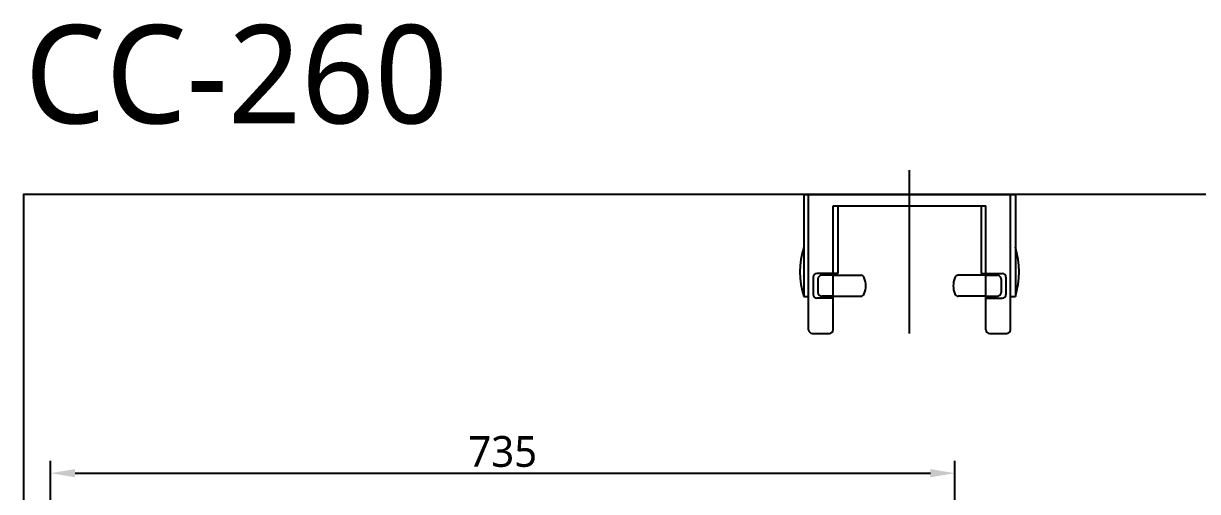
# Model space of a CAD drawing. Header units: millimetres. Extents: x 9575 to 12140, y 93 to 2418.
# Drawn here: x 9743 to 10697, y 2037 to 2418 of the extents above; entities that cross this region are included whole.
import ezdxf

# ---------------------------------------------------------------- set-up
doc = ezdxf.new("R2010")
doc.units = ezdxf.units.MM
for name, color, linetype in [('1', 1, 'Continuous'), ('4', 4, 'Continuous'), ('6', 6, 'Continuous')]:
    doc.layers.add(name, color=color, linetype=linetype)
doc.styles.add('GHS', font='romans', dxfattribs={"bigfont": 'ghs'})
doc.styles.get("Standard").update_dxf_attribs({"font": 'NanumGothic.ttf'})
doc.dimstyles.new('ISO-25', dxfattribs={"dimtxt": 20, "dimasz": 20, "dimexe": 3, "dimexo": 1, "dimgap": 5, "dimtad": 1, "dimtoh": 1, "dimdec": 0, "dimtxsty": 'Standard', "dimcen": 0, "dimclrd": 3, "dimclre": 3, "dimclrt": 2, "dimadec": 0, "dimazin": 0, "dimtfac": 1, "dimtdec": 0, "dimtmove": 0, "dimatfit": 3, "dimfxl": 0, "dimarcsym": 0})

# ---------------------------------------------------------------- blocks, each defined once
blk = doc.blocks.new('*D42')
at = {"color": 3, "lineweight": -2}
for p, q in [((9764.63, 1754.83), (9764.63, 2062.23)), ((10499.63, 1756.83), (10499.63, 2062.23)), ((9784.63, 2052.23), (10479.63, 2052.23))]:
    blk.add_line(p, q, dxfattribs=at)
at = {"color": 3}
for points in [[(9784.63, 2055.57), (9784.63, 2048.9), (9764.63, 2052.23)], [(10479.63, 2055.57), (10479.63, 2048.9), (10499.63, 2052.23)]]:
    blk.add_solid(points, dxfattribs=at)
at = {"layer": 'Defpoints', "color": 0}
for p in [(10499.63, 2052.23), (10499.63, 1755.83), (9764.63, 1753.83)]:
    blk.add_point(p, dxfattribs=at)
at = {"color": 2, "insert": (10132.13, 2069.73), "char_height": 25, "attachment_point": 5}
blk.add_mtext('735', dxfattribs=at)

msp = doc.modelspace()

# ---------------------------------------------------------------- linework, layer by layer
at = {"layer": '1'}
msp.add_line((10462.67, 2165.86), (10462.67, 2298.62), dxfattribs=at)
at = {"layer": '4'}
for p, q in [((10376.67, 2278.86), (10548.67, 2278.86)), ((10376.67, 2278.86), (10376.67, 2195.86)), ((10380.67, 2168.86), (10380.67, 2278.86)), ((10544.67, 2168.86), (10544.67, 2278.86)), ((10548.67, 2278.86), (10548.67, 2195.86)), ((10400.67, 2269.56), (10524.67, 2269.56)), ((10400.67, 2168.86), (10400.67, 2269.56)), ((10404.45, 2269.56), (10404.45, 2214.56)), ((10520.9, 2269.56), (10520.9, 2214.56)), ((10524.67, 2168.86), (10524.67, 2269.56)), ((10400.67, 2214.56), (10387.3, 2214.56)), ((10404.45, 2214.56), (10400.67, 2214.56)), ((10520.9, 2214.56), (10524.67, 2214.56)), ((10524.67, 2214.56), (10538.05, 2214.56)), ((10384.3, 2211.56), (10384.3, 2197.56)), ((10388.3, 2210.06), (10388.3, 2199.06)), ((10400.67, 2213.06), (10391.3, 2213.06)), ((10400.67, 2213.06), (10423.13, 2213.06)), ((10524.67, 2213.06), (10502.22, 2213.06)), ((10524.67, 2213.06), (10534.05, 2213.06)), ((10537.05, 2210.06), (10537.05, 2199.06)), ((10541.05, 2211.56), (10541.05, 2197.56)), ((10376.67, 2195.86), (10380.67, 2195.86)), ((10400.67, 2194.56), (10387.3, 2194.56)), ((10400.67, 2196.06), (10391.3, 2196.06)), ((10400.67, 2196.06), (10423.13, 2196.06)), ((10524.67, 2196.06), (10502.22, 2196.06)), ((10524.67, 2196.06), (10534.05, 2196.06)), ((10524.67, 2194.56), (10538.05, 2194.56)), ((10544.67, 2195.86), (10548.67, 2195.86)), ((10383.67, 2165.86), (10397.67, 2165.86)), ((10527.67, 2165.86), (10541.67, 2165.86))]:
    msp.add_line(p, q, dxfattribs=at)
for centre, radius, start, end in [((10441.85, 2215.86), 68.18, 162.94091, 197.05909), ((10483.5, 2215.86), 68.18, 342.94091, 17.05909), ((10387.3, 2211.56), 3, 90, 180), ((10538.05, 2211.56), 3, 0, 90), ((10391.3, 2210.06), 3, 90, 180), ((10423.13, 2210.06), 3, 20.74303, 90), ((10408.61, 2204.56), 18.53, 339.25697, 20.74303), ((10516.74, 2204.56), 18.53, 159.25697, 200.74303), ((10502.22, 2210.06), 3, 90, 159.25697), ((10534.05, 2210.06), 3, 0, 90), ((10387.3, 2197.56), 3, 180, 270), ((10391.3, 2199.06), 3, 180, 270), ((10423.13, 2199.06), 3, 270, 339.25697), ((10502.22, 2199.06), 3, 200.74303, 270), ((10534.05, 2199.06), 3, 270, 0), ((10538.05, 2197.56), 3, 270, 0), ((10383.67, 2168.86), 3, 180, 270), ((10397.67, 2168.86), 3, 270, 0), ((10527.67, 2168.86), 3, 180, 270), ((10541.67, 2168.86), 3, 270, 0)]:
    msp.add_arc(centre, radius, start, end, dxfattribs=at)
at = {"layer": '6'}
msp.add_lwpolyline([(12139.63, 2278.86), (9742.67, 2278.86), (9742.67, 353.83), (11670.17, 353.83), (11670.17, 1353.83)], dxfattribs=at)

# ---------------------------------------------------------------- texts
at = {"insert": (9743.53, 2416.53), "char_height": 80, "width": 456.6, "attachment_point": 1, "style": 'GHS'}
msp.add_mtext('{\\fNanumGothic|b0|i0|c0|p50;CC-\\fNanumGothic|b0|i0|c129|p50;260}', dxfattribs=at)

# ---------------------------------------------------------------- dimensions: what is measured, and where the dimension line sits
dim = msp.add_linear_dim(base=(10499.63, 2052.23), p1=(9764.63, 1753.83), p2=(10499.63, 1755.83), dimstyle='ISO-25', override={"dimtxt": 25, "dimexe": 10, "dimarcsym": 1})
dim.commit()
dim.dimension.update_dxf_attribs({"geometry": '*D42', "text_midpoint": (10132.13, 2069.73)})

doc.saveas('drawing.dxf')
